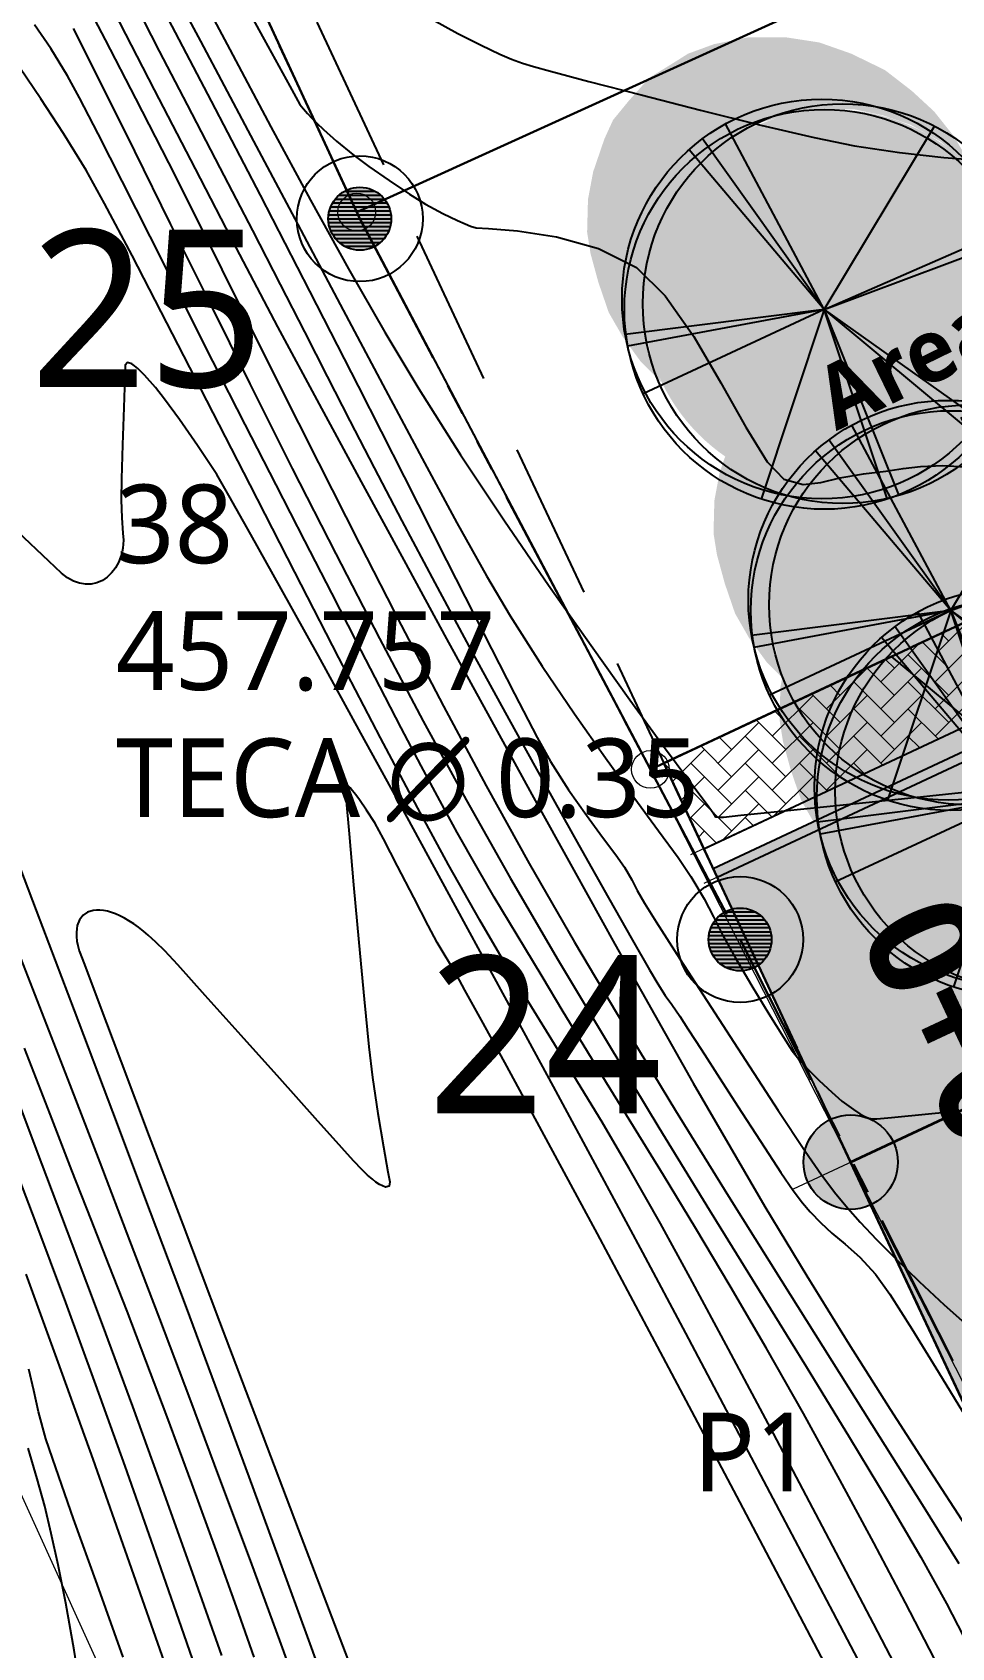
# Model space of a CAD drawing. Header units: millimetres. Extents: x 86 to 591881, y 99 to 1307229.
# Drawn here: x 590574 to 590588.6, y 1307046.49 to 1307072.16 of the extents above; entities that cross this region are included whole.
import ezdxf
from ezdxf.enums import TextEntityAlignment as Align

# ---------------------------------------------------------------- set-up
doc = ezdxf.new("R2010")
doc.units = ezdxf.units.MM
for name, pattern in [('CENTER2', [1.125, 0.75, -0.125, 0.125, -0.125]), ('DASHDOT', [1, 0.5, -0.25, 0, -0.25]), ('DASHED', [0.75, 0.5, -0.25]), ('DASHED2', [0.375, 0.25, -0.125]), ('HIDDEN', [0.375, 0.25, -0.125]), ('PHANTOM', [2.5, 1.25, -0.25, 0.25, -0.25, 0.25, -0.25])]:
    doc.linetypes.add(name, pattern=pattern)
for name, color, linetype in [('0_BLOQUES CARRETERA', 7, 'Continuous'), ('_MOJONES', 1, 'Continuous'), ('_PUNTOS TOPOGRAFICOS', 1, 'Continuous'), ('Areas', 9, 'Continuous'), ('Berberis verde', 74, 'Continuous'), ('C-PROP-LINE', 230, 'Continuous'), ('C-PROP-TEXT', 92, 'Continuous'), ('C-ROAD', 7, 'Continuous'), ('C-ROAD-CORR-BNDY', 1, 'CENTER2'), ('C-ROAD-CORR-PATT', 150, 'Continuous'), ('C-ROAD-MARK', 212, 'Continuous'), ('C-ROAD-SAMP', 150, 'HIDDEN'), ('C-ROAD-STAN-MAJR', 11, 'Continuous'), ('C-TINN-BNDY', 110, 'Continuous'), ('C-TOPO-FEAT', 94, 'Continuous'), ('C-TOPO-MAJR', 9, 'Continuous'), ('C-TOPO-MINR', 8, 'Continuous'), ('C-TOPO-MINR-N', 11, 'Continuous'), ('Perimetro', 7, 'Continuous'), ('Plano', 7, 'Continuous')]:
    doc.layers.add(name, color=color, linetype=linetype)
for name, color, linetype, lineweight in [('_BLOQUES', 9, 'Continuous', 20), ('_BORDILLOS Y CUNETAS', 252, 'Continuous', 20), ('A-GENM', 252, 'Continuous', 9), ('COTAS', 40, 'Continuous', 5), ('CUADROS', 9, 'Continuous', 20)]:
    doc.layers.add(name, color=color, linetype=linetype, lineweight=lineweight)
doc.layers.add('Area', color=52, linetype='Continuous', plot=False)
doc.styles.add('ST - ETIQUETAS', font='', dxfattribs={"height": 2.5})
doc.styles.get("Standard").update_dxf_attribs({"font": 'simplex.shx'})
doc.styles.get('ST - ETIQUETAS').set_extended_font_data('Roboto Thin')

# ---------------------------------------------------------------- blocks, each defined once
blk = doc.blocks.new('*X1')
for p, q in [((69.533, 22.875), (69.967, 22.875)), ((69.555, 22.906), (69.945, 22.906)), ((69.585, 22.938), (69.915, 22.938)), ((69.629, 22.969), (69.871, 22.969)), ((69.5, 22.75), (70, 22.75)), ((69.502, 22.781), (69.998, 22.781)), ((69.502, 22.719), (69.998, 22.719)), ((69.508, 22.812), (69.992, 22.812)), ((69.518, 22.844), (69.982, 22.844)), ((69.508, 22.688), (69.992, 22.688)), ((69.518, 22.656), (69.982, 22.656)), ((69.533, 22.625), (69.967, 22.625)), ((69.555, 22.594), (69.945, 22.594)), ((69.585, 22.562), (69.915, 22.562)), ((69.629, 22.531), (69.871, 22.531))]:
    blk.add_line(p, q)
blk = doc.blocks.new('Drill Hole')
at = {"color": 0, "linetype": 'ByBlock', "lineweight": -2}
for radius in [0.05, 0.025]:
    blk.add_circle((0, 0), radius, dxfattribs=at)
at = {"color": 0, "linetype": 'ByBlock', "lineweight": -2, "xscale": 0.1000000000000227, "yscale": 0.1000000000000227, "zscale": 0.1000000000000227}
blk.add_blockref('*X1', (-6.975, -2.275), dxfattribs=at)
blk = doc.blocks.new('*U51', base_point=(590555.4584, 1307117.894, 460.616))
at = {"layer": '_PUNTOS TOPOGRAFICOS', "color": 2, "linetype": 'ByBlock', "lineweight": -2, "xscale": 20, "yscale": 20, "zscale": 20}
blk.add_blockref('Drill Hole', (590555.4584, 1307117.894, 460.616), dxfattribs=at)
blk = doc.blocks.new('*U132', base_point=(590579.2004, 1307069.199, 458.023))
at = {"layer": '_PUNTOS TOPOGRAFICOS', "color": 2, "linetype": 'ByBlock', "lineweight": -2, "xscale": 20, "yscale": 20, "zscale": 20}
blk.add_blockref('Drill Hole', (590579.2004, 1307069.199, 458.023), dxfattribs=at)
blk = doc.blocks.new('Arbol 1')
at = {"layer": 'Areas'}
h = blk.add_hatch(color=69, dxfattribs=at)
h.set_gradient(color1=(68, 80, 48), color2=(130, 156, 68), tint=1, name='SPHERICAL')
edge = h.paths.add_edge_path()
edge.add_arc((11536.49, 2842.14), 100, 0, 360)
h = blk.add_hatch(color=253, dxfattribs=at)
h.set_gradient(color1=(177, 171, 160), color2=(222, 220, 217), rotation=165, centered=1, tint=1, name='CYLINDER')
h.paths.add_polyline_path([(11462.28, 2774.24), (11480.42, 2758.83), (11495.83, 2750.22), (11510.34, 2745.24), (11525.31, 2742.07), (11543.44, 2742.07), (11557.95, 2744.33), (11574.27, 2748.86), (11587.42, 2756.11), (11601.48, 2766.08), (11611.91, 2776.05), (11620.07, 2787.37), (11629.59, 2804.14), (11635.49, 2825.43), (11636.39, 2845.37), (11633.68, 2867.26), (11626.88, 2885.39), (11637.76, 2874.51), (11647.28, 2861.37), (11654.54, 2848.69), (11659.98, 2832.83), (11664.06, 2817.88), (11665.87, 2806.55), (11665.42, 2789.34), (11662.7, 2774.84), (11656.81, 2757.62), (11652.27, 2747.65), (11644.11, 2737.69), (11633.23, 2725.45), (11621.44, 2718.2), (11612.83, 2712.77), (11599.22, 2707.78), (11581.09, 2704.16), (11561.59, 2704.16), (11543.91, 2706.88), (11527.13, 2712.77), (11509.45, 2721.38), (11495.39, 2732.25), (11483.6, 2743.12), (11473.17, 2756.26), (11463.2, 2773.03)])
blk = doc.blocks.new('Arbol 21')
for p, q in [((0, 0), (-0.276, 1.476)), ((0, 0), (-0.187, 1.495)), ((0, 0), (-0.634, 1.359)), ((0, 0), (1.199, 1.014)), ((0, 0), (1.281, 0.914)), ((0, 0), (1.392, 0.742)), ((0, 0), (-1.423, 0.474)), ((-1.419, -0.472), (0, 0)), ((0, 0), (-1.397, -0.56)), ((0, 0), (-0.918, -1.103)), ((0, 0), (-0.918, -1.29)), ((0, 0), (1.375, -0.828)), ((0, 0), (0.659, -1.506)), ((0, 0), (0.578, -1.54))]:
    blk.add_line(p, q)
for centre in [(0, 0), (0.078, 0.018), (0.043, -0.138)]:
    blk.add_circle(centre, 1.5)
blk = doc.blocks.new('a1')
at = {"layer": 'Area', "xscale": 0.01089513700384753, "yscale": 0.01089513700384753, "zscale": 0.005447568501798505}
blk.add_blockref('Arbol 1', (-170.6985, -9.3677), dxfattribs=at)
at = {"layer": 'Berberis verde', "xscale": 0.7626595902693271, "yscale": 0.7626595902693271, "zscale": 0.005447568501798505, "rotation": 270}
blk.add_blockref('Arbol 21', (-44.9546, 21.6524), dxfattribs=at)
blk = doc.blocks.new('A$Ca183de04')
at = {"layer": 'A-GENM', "xscale": 0.9254573807813, "yscale": 0.9254573807813, "zscale": 0.9254573807813, "rotation": 180}
blk.add_blockref('a1', (-40.3473, 21.097), dxfattribs=at)
blk = doc.blocks.new('*U133', base_point=(590582.811, 1307064.582, 458.164))
at = {"layer": '_PUNTOS TOPOGRAFICOS', "color": 0, "linetype": 'ByBlock', "lineweight": -2, "xscale": 2.999449914575026, "yscale": 2.999449914575026, "zscale": 2.999449914575026}
blk.add_blockref('A$Ca183de04', (590582.811, 1307064.582, 458.164), dxfattribs=at)
at = {"layer": '_PUNTOS TOPOGRAFICOS', "color": 1, "linetype": 'ByBlock', "insert": (590590.688, 1307073.958), "char_height": 1.25, "attachment_point": 7, "style": 'ST - ETIQUETAS'}
blk.add_mtext('37', dxfattribs=at)
at = {"layer": '_PUNTOS TOPOGRAFICOS', "color": 3, "linetype": 'ByBlock', "insert": (590590.688, 1307072.566), "char_height": 1.25, "attachment_point": 4, "style": 'ST - ETIQUETAS'}
blk.add_mtext('458.164', dxfattribs=at)
at = {"layer": '_PUNTOS TOPOGRAFICOS', "color": 251, "linetype": 'ByBlock', "insert": (590590.688, 1307071.173), "char_height": 1.25, "attachment_point": 1, "style": 'ST - ETIQUETAS'}
blk.add_mtext('{\\fRoboto Black|b0|i0|c0|p2;TECA ∅ 0.45}', dxfattribs=at)
blk = doc.blocks.new('*U134', base_point=(590584.819, 1307059.797, 457.757))
at = {"layer": '_PUNTOS TOPOGRAFICOS', "color": 0, "linetype": 'ByBlock', "lineweight": -2, "xscale": 2.999449914575026, "yscale": 2.999449914575026, "zscale": 2.999449914575026}
blk.add_blockref('A$Ca183de04', (590584.819, 1307059.797, 457.757), dxfattribs=at)
at = {"layer": '_PUNTOS TOPOGRAFICOS', "color": 1, "linetype": 'ByBlock', "insert": (590575.327, 1307063.707, 457.757), "char_height": 1.25, "attachment_point": 7, "style": 'ST - ETIQUETAS'}
blk.add_mtext('38', dxfattribs=at)
at = {"layer": '_PUNTOS TOPOGRAFICOS', "color": 3, "linetype": 'ByBlock', "insert": (590575.327, 1307062.323, 457.757), "char_height": 1.25, "attachment_point": 4, "style": 'ST - ETIQUETAS'}
blk.add_mtext('457.757', dxfattribs=at)
at = {"layer": '_PUNTOS TOPOGRAFICOS', "color": 251, "linetype": 'ByBlock', "insert": (590575.327, 1307060.94, 457.757), "char_height": 1.25, "attachment_point": 1, "style": 'ST - ETIQUETAS'}
blk.add_mtext('{\\fRoboto Black|b0|i0|c0|p2;TECA ∅ 0.35}', dxfattribs=at)
blk = doc.blocks.new('*U135', base_point=(590585.2422, 1307057.746, 457.545))
at = {"layer": '_PUNTOS TOPOGRAFICOS', "color": 2, "linetype": 'ByBlock', "lineweight": -2, "xscale": 20, "yscale": 20, "zscale": 20}
blk.add_blockref('Drill Hole', (590585.2422, 1307057.746, 457.545), dxfattribs=at)
blk = doc.blocks.new('*U136', base_point=(590585.868, 1307056.83, 457.608))
at = {"layer": '_PUNTOS TOPOGRAFICOS', "color": 0, "linetype": 'ByBlock', "lineweight": -2, "xscale": 2.999449914575026, "yscale": 2.999449914575026, "zscale": 2.999449914575026}
blk.add_blockref('A$Ca183de04', (590585.868, 1307056.83, 457.608), dxfattribs=at)
at = {"layer": '_PUNTOS TOPOGRAFICOS', "color": 1, "linetype": 'ByBlock', "insert": (590594.604, 1307060.9, 457.608), "char_height": 1.25, "attachment_point": 7, "style": 'ST - ETIQUETAS'}
blk.add_mtext('40', dxfattribs=at)
at = {"layer": '_PUNTOS TOPOGRAFICOS', "color": 3, "linetype": 'ByBlock', "insert": (590594.604, 1307059.508, 457.608), "char_height": 1.25, "attachment_point": 4, "style": 'ST - ETIQUETAS'}
blk.add_mtext('457.608', dxfattribs=at)
at = {"layer": '_PUNTOS TOPOGRAFICOS', "color": 251, "linetype": 'ByBlock', "insert": (590594.604, 1307058.115, 457.608), "char_height": 1.25, "attachment_point": 1, "style": 'ST - ETIQUETAS'}
blk.add_mtext('{\\fRoboto Black|b0|i0|c0|p2;TECA ∅ 0.50}', dxfattribs=at)
blk = doc.blocks.new('POINT INTERS')
at = {"layer": '0_BLOQUES CARRETERA', "linetype": 'DASHDOT', "lineweight": 5}
h = blk.add_hatch(color=244, dxfattribs=at)
h.dxf.hatch_style = 1
h.set_gradient(color1=(153, 27, 30), color2=(248, 153, 30), name='INVSPHERICAL')
h.paths.add_polyline_path([(0.57, 0, 1), (-0.57, 0, 1)])
blk.add_circle((0, 0), 0.574, dxfattribs=at)
blk = doc.blocks.new('MARCA ESTACION')
h = blk.add_hatch(color=7)
h.dxf.hatch_style = 1
h.paths.add_polyline_path([(-3, 0), (0, 0), (0, 3, 0.414214)])
h.paths.add_polyline_path([(3, 0), (0, 0), (0, -3, 0.414214)])
at = {"true_color": 0xffffff}
h = blk.add_hatch(color=7, dxfattribs=at)
h.dxf.hatch_style = 1
h.paths.add_polyline_path([(0, 3), (0, 0), (3, 0, 0.414214)])
h.paths.add_polyline_path([(0, 0), (-3, 0, 0.414214), (0, -3)])
at = {"color": 7, "lineweight": 20}
for points in [[(0, 4), (0, -4)], [(-4, 0), (4, 0)]]:
    blk.add_lwpolyline(points, dxfattribs=at)
at = {"color": 7}
blk.add_circle((0, 0), 3, dxfattribs=at)

msp = doc.modelspace()

# ---------------------------------------------------------------- hatches: boundary and pattern name
at = {"layer": '_MOJONES'}
h = msp.add_hatch(color=5, dxfattribs=at)
h.dxf.hatch_style = 1
edge = h.paths.add_edge_path()
edge.add_arc((590579.2, 1307069.198), 0.5, 113.6944, 180)
edge.add_arc((590579.2, 1307069.198), 0.5, 180, 293.6944)
edge.add_line((590579.401, 1307068.741), (590579.25, 1307069.092))
edge.add_line((590579.25, 1307069.092), (590579, 1307069.656))
edge = h.paths.add_edge_path()
edge.add_line((590579, 1307069.656), (590579.25, 1307069.092))
edge.add_line((590579.25, 1307069.092), (590579.671, 1307069.367))
edge.add_arc((590579.2, 1307069.198), 0.5, 19.6524, 113.6944)
edge = h.paths.add_edge_path()
edge.add_arc((590579.2, 1307069.198), 0.5, 0, 19.6524)
edge.add_line((590579.671, 1307069.367), (590579.25, 1307069.092))
edge.add_line((590579.25, 1307069.092), (590579.401, 1307068.741))
edge.add_arc((590579.2, 1307069.198), 0.5, 293.6944, 360)
h = msp.add_hatch(color=5, dxfattribs=at)
h.dxf.hatch_style = 1
h.paths.add_polyline_path([(590585.041, 1307058.204, 0.297664), (590584.742, 1307057.746, 0.541231), (590585.443, 1307057.288), (590585.242, 1307057.746)])
h.paths.add_polyline_path([(590585.041, 1307058.204), (590585.242, 1307057.746), (590585.713, 1307057.914, 0.43503)])
h.paths.add_polyline_path([(590585.742, 1307057.746, 0.085961), (590585.713, 1307057.914), (590585.242, 1307057.746), (590585.443, 1307057.288, 0.297664)])
at = {"layer": 'C-ROAD-CORR-PATT', "linetype": 'Continuous', "lineweight": 5}
h = msp.add_hatch(dxfattribs=at)
h.set_pattern_fill('AR-HBONE', color=30, scale=0.003, style=0)
h.set_pattern_definition([(45, (590584.0289, 1307060.54742), (0, 0.431052), [0.9144, -0.3048]), (135, (590584.24443, 1307060.76295), (4e-17, 0.431052), [0.9144, -0.3048])])
h.paths.add_polyline_path([(590584.029, 1307060.547), (590592.504, 1307064.516), (590593.14, 1307063.158), (590584.665, 1307059.189), (590584.029, 1307060.547)], flags=0)
for color, points in [(3, [(590584.813, 1307058.872), (590593.289, 1307062.841), (590593.352, 1307062.705), (590584.877, 1307058.736), (590584.813, 1307058.872)]), (251, [(590586.998, 1307054.208), (590595.473, 1307058.177), (590597.594, 1307053.649), (590589.118, 1307049.68), (590586.998, 1307054.208)])]:
    msp.add_hatch(color=color, dxfattribs=at).paths.add_polyline_path(points, flags=0)
at = {"layer": 'C-ROAD-CORR-PATT', "linetype": 'Continuous', "lineweight": 5, "true_color": 0x898989}
msp.add_hatch(color=252, dxfattribs=at).paths.add_polyline_path([(590584.877, 1307058.736), (590593.352, 1307062.705), (590595.473, 1307058.177), (590586.998, 1307054.208), (590584.877, 1307058.736)], flags=0)

# ---------------------------------------------------------------- linework, layer by layer
at = {"layer": '_BLOQUES', "flags": 128}
msp.add_lwpolyline([(590580.322, 1307126.141), (590578.068, 1307124.575), (590576.3, 1307122.432), (590575.277, 1307120.185), (590574.834, 1307116.679), (590575.345, 1307114.003), (590575.993, 1307112.5), (590577.594, 1307110.286), (590579.596, 1307108.658), (590581.741, 1307106.935), (590584.116, 1307104.316), (590585.373, 1307102.445), (590588.882, 1307095.492), (590602.023, 1307068.974), (590583.817, 1307060.448), (590579.151, 1307069.305), (590572.463, 1307083.744), (590568.284, 1307091.697), (590566.251, 1307095.473), (590558.142, 1307111.778), (590555.458, 1307117.894), (590569.914, 1307123.056), (590580.322, 1307126.141)], dxfattribs=at)
at = {"layer": '_BORDILLOS Y CUNETAS'}
for points in [[(590815.993, 1307167.507), (590797.77, 1307159.234, -0.342812), (590795.383, 1307159.804), (590776.087, 1307183.865, 0.323125), (590773.831, 1307184.489), (590631.717, 1307131.763, -0.12069), (590622.263, 1307130.671, 1.648828), (590626.273, 1307119.862, -0.12069), (590634.152, 1307125.2), (590680.336, 1307142.335, -0.375886), (590682.798, 1307141.397), (590689.901, 1307128.012), (590697.079, 1307114.127, -0.425725), (590696.15, 1307111.398), (590613.972, 1307072.914, -0.407745), (590611.332, 1307073.837), (590595.318, 1307106.151, -0.134862), (590593.296, 1307116.552, 1.75756), (590580.202, 1307110.063, -0.134862), (590587.254, 1307102.154), (590603.14, 1307070.098, -0.420712), (590602.197, 1307067.399), (590584.453, 1307059.09)], [(590599.142, 1307079.293), (590603.588, 1307070.32, -0.420712), (590602.409, 1307066.946), (590584.665, 1307058.637)]]:
    msp.add_lwpolyline(points, format="xyb", dxfattribs=at)
at = {"layer": 'C-PROP-LINE', "color": 242, "linetype": 'PHANTOM', "lineweight": 30, "ltscale": 2}
msp.add_polyline3d([(590770.61, 1307195.56, 0), (590758.844, 1307190.632, 0), (590723.27, 1307176.59, 0), (590706.232, 1307169.71, 0), (590701.633, 1307167.294, 0), (590694.689, 1307164.346, 0), (590675.329, 1307157.469, 0), (590657.48, 1307151.491, 0), (590649.902, 1307149.162, 0), (590644.427, 1307147.302, 0), (590626.458, 1307141.007, 0), (590607.647, 1307135.099, 0), (590589.284, 1307128.797, 0), (590569.914, 1307123.056, 0), (590555.458, 1307117.894, 0), (590558.142, 1307111.778, 0), (590566.251, 1307095.473, 0), (590568.284, 1307091.697, 0), (590572.463, 1307083.744, 0), (590579.2, 1307069.199, 0), (590585.242, 1307057.746, 0), (590599.683, 1307029.141, 0), (590607.385, 1307013.689, 0)], dxfattribs=at)
at = {"layer": 'C-PROP-LINE', "color": 4, "linetype": 'Continuous', "lineweight": 25}
for points in [[(590593.326, 1307086.524, 0), (590574.961, 1307078.352, 0), (590579.151, 1307069.305, 0), (590597.683, 1307077.733, 0), (590593.326, 1307086.524, 0)], [(590597.683, 1307077.733, 0), (590602.023, 1307068.974, 0), (590583.817, 1307060.448, 0), (590579.151, 1307069.305, 0), (590574.961, 1307078.352, 0)], [(590597.683, 1307077.733, 0), (590579.151, 1307069.305, 0), (590579.2, 1307069.199, 0), (590583.817, 1307060.448, 0), (590602.023, 1307068.974, 0), (590597.683, 1307077.733, 0)]]:
    msp.add_polyline3d(points, dxfattribs=at)
at = {"layer": 'C-ROAD', "color": 2, "linetype": 'HIDDEN', "lineweight": 35, "ltscale": 15, "flags": 128}
msp.add_lwpolyline([(590586.998, 1307054.208), (590821.743, 1307164.14)], dxfattribs=at)
at = {"layer": 'C-ROAD-CORR-BNDY', "color": 166, "linetype": 'DASHED', "lineweight": 30, "ltscale": 4}
msp.add_lwpolyline([(590589.966, 1307047.869), (590598.442, 1307051.838), (590592.504, 1307064.516), (590584.029, 1307060.547)], close=True, dxfattribs=at)
at = {"layer": 'C-ROAD-SAMP', "color": 1, "linetype": 'DASHED2', "lineweight": 25, "ltscale": 10}
msp.add_lwpolyline([(590578.516, 1307072.32), (590586.998, 1307054.208), (590595.48, 1307036.096)], dxfattribs=at)
at = {"layer": 'C-TINN-BNDY', "color": 110, "linetype": 'Continuous', "lineweight": -3}
msp.add_polyline3d([(590589.118, 1307049.68, 457.247), (590586.998, 1307054.208, 457.347), (590584.877, 1307058.736, 457.247), (590584.877, 1307058.736, 457.697), (590584.813, 1307058.872, 457.697), (590584.665, 1307059.189, 457.8), (590584.029, 1307060.547, 457.83), (590584.029, 1307060.547, 458.03), (590592.504, 1307064.516, 458.428)], dxfattribs=at)
at = {"layer": 'C-TOPO-FEAT', "color": 94, "linetype": 'Continuous', "lineweight": -3, "flags": 128}
for points in [[(590584.029, 1307060.547), (590592.504, 1307064.516)], [(590584.665, 1307059.189), (590593.14, 1307063.158)], [(590584.813, 1307058.872), (590593.289, 1307062.841)], [(590584.877, 1307058.736), (590593.352, 1307062.705)], [(590586.998, 1307054.208), (590595.473, 1307058.177)]]:
    msp.add_lwpolyline(points, dxfattribs=at)
at = {"layer": 'C-TOPO-MAJR', "color": 40, "linetype": 'Continuous', "lineweight": -3}
for points, elevation in [([(590575.915, 1307073.421), (590576.667, 1307072.021), (590577.423, 1307070.602), (590578.167, 1307069.196), (590578.886, 1307067.838), (590579.565, 1307066.558), (590580.189, 1307065.391), (590580.744, 1307064.368), (590581.215, 1307063.522), (590581.588, 1307062.887), (590582.098, 1307062.087), (590582.61, 1307061.33), (590583.103, 1307060.631), (590583.556, 1307060.008), (590583.947, 1307059.475), (590584.256, 1307059.048), (590584.461, 1307058.745), (590584.669, 1307058.39), (590584.818, 1307058.106), (590584.963, 1307057.82), (590585.162, 1307057.46), (590585.426, 1307057.012), (590585.698, 1307056.563), (590585.929, 1307056.193), (590586.069, 1307055.979), (590586.194, 1307055.818), (590586.332, 1307055.668), (590586.498, 1307055.505), (590586.697, 1307055.32), (590586.859, 1307055.179), (590587.043, 1307055.042), (590587.144, 1307054.975), (590587.222, 1307054.932), (590587.289, 1307054.905), (590587.342, 1307054.894), (590587.416, 1307054.896), (590587.646, 1307054.919), (590588.236, 1307054.977), (590589.047, 1307055.056)], 457.5), ([(590574.631, 1307073.047), (590575.157, 1307072.042), (590575.639, 1307071.111), (590576.16, 1307070.085), (590576.715, 1307068.978), (590577.3, 1307067.806), (590577.911, 1307066.581), (590578.544, 1307065.32), (590579.194, 1307064.035), (590579.858, 1307062.742), (590580.531, 1307061.455), (590581.21, 1307060.188), (590581.89, 1307058.956), (590582.609, 1307057.703), (590583.392, 1307056.384), (590584.216, 1307055.029), (590585.057, 1307053.669), (590585.892, 1307052.332), (590586.699, 1307051.05), (590587.453, 1307049.853), (590588.133, 1307048.77), (590588.714, 1307047.832)], 456.5), ([(590577.109, 1307073.092), (590577.681, 1307072.048), (590578.089, 1307071.306), (590578.249, 1307071.016), (590578.307, 1307070.943), (590578.368, 1307070.873), (590578.437, 1307070.799), (590578.516, 1307070.718), (590578.625, 1307070.616), (590578.832, 1307070.429), (590579.091, 1307070.217), (590579.346, 1307070.028), (590579.667, 1307069.804), (590579.989, 1307069.589), (590580.245, 1307069.428), (590580.518, 1307069.281), (590580.752, 1307069.169), (590580.874, 1307069.115), (590580.961, 1307069.083), (590581.048, 1307069.055), (590581.244, 1307069.044), (590581.706, 1307069.006), (590582.324, 1307068.91), (590582.991, 1307068.727), (590583.597, 1307068.426), (590584.052, 1307067.976), (590584.505, 1307067.325), (590584.938, 1307066.589), (590585.333, 1307065.888), (590585.672, 1307065.338), (590585.936, 1307065.058), (590586.241, 1307064.976), (590586.523, 1307065.005), (590586.828, 1307065.083), (590587.2, 1307065.146), (590587.555, 1307065.187), (590587.831, 1307065.229), (590588.107, 1307065.262), (590588.462, 1307065.275), (590588.902, 1307065.253)], 458), ([(590575.625, 1307072.616), (590576.015, 1307071.862), (590576.457, 1307071.009), (590576.978, 1307070.009), (590577.498, 1307069.01), (590577.937, 1307068.156), (590578.322, 1307067.399), (590578.68, 1307066.693), (590579.039, 1307065.988), (590579.426, 1307065.239), (590579.868, 1307064.396), (590580.391, 1307063.413), (590580.977, 1307062.33), (590581.569, 1307061.247), (590582.146, 1307060.205), (590582.681, 1307059.244), (590583.151, 1307058.407), (590583.533, 1307057.733), (590583.801, 1307057.264), (590583.932, 1307057.04), (590584.053, 1307056.855), (590584.156, 1307056.712), (590584.282, 1307056.529), (590584.413, 1307056.328), (590584.531, 1307056.143), (590584.679, 1307055.913), (590584.876, 1307055.607), (590585.199, 1307055.105), (590585.565, 1307054.54), (590585.888, 1307054.046), (590586.086, 1307053.756), (590586.233, 1307053.564), (590586.357, 1307053.418), (590586.522, 1307053.242), (590586.699, 1307053.081), (590586.911, 1307052.906), (590587.146, 1307052.697), (590587.395, 1307052.43), (590587.62, 1307052.109), (590587.971, 1307051.557), (590588.395, 1307050.871), (590588.835, 1307050.151)], 457), ([(590588.322, 1307046.326), (590587.867, 1307047.208), (590587.367, 1307048.157), (590586.827, 1307049.162), (590586.247, 1307050.214), (590585.657, 1307051.257), (590585.085, 1307052.239), (590584.538, 1307053.156), (590584.024, 1307054.003), (590583.549, 1307054.776), (590583.121, 1307055.469), (590582.747, 1307056.078), (590582.433, 1307056.597), (590582.097, 1307057.158), (590581.821, 1307057.612), (590581.577, 1307058.014), (590581.336, 1307058.418), (590581.069, 1307058.878), (590580.749, 1307059.447), (590580.472, 1307059.952), (590580.176, 1307060.506), (590579.858, 1307061.11), (590579.517, 1307061.767), (590579.149, 1307062.48), (590578.754, 1307063.249), (590578.328, 1307064.078), (590577.87, 1307064.968), (590577.378, 1307065.928), (590576.867, 1307066.936), (590576.358, 1307067.947), (590575.871, 1307068.916), (590575.426, 1307069.798), (590575.045, 1307070.548), (590574.749, 1307071.12), (590574.558, 1307071.469), (590574.289, 1307071.901), (590574.032, 1307072.282)], 456), ([(590587.508, 1307045.553), (590586.718, 1307047.06), (590585.916, 1307048.584), (590585.128, 1307050.077), (590584.379, 1307051.49), (590583.695, 1307052.774), (590583.015, 1307054.043), (590582.277, 1307055.411), (590581.504, 1307056.837), (590580.72, 1307058.277), (590579.95, 1307059.688), (590579.216, 1307061.027), (590578.542, 1307062.251), (590577.953, 1307063.316), (590577.471, 1307064.18), (590577.122, 1307064.8), (590576.928, 1307065.132), (590576.624, 1307065.597), (590576.334, 1307066.01), (590576.097, 1307066.33), (590575.952, 1307066.516), (590575.777, 1307066.714), (590575.676, 1307066.817), (590575.623, 1307066.86), (590575.577, 1307066.894), (590575.508, 1307066.914), (590575.474, 1307066.873), (590575.466, 1307066.677), (590575.449, 1307066.2), (590575.43, 1307065.608), (590575.414, 1307065.064), (590575.409, 1307064.732), (590575.42, 1307064.444), (590575.437, 1307064.204), (590575.446, 1307064.091), (590575.441, 1307064.028), (590575.435, 1307063.966), (590575.423, 1307063.907), (590575.409, 1307063.85), (590575.39, 1307063.797), (590575.37, 1307063.745), (590575.346, 1307063.698), (590575.32, 1307063.652), (590575.289, 1307063.611), (590575.258, 1307063.571), (590575.188, 1307063.504), (590575.11, 1307063.452), (590575.025, 1307063.415), (590574.935, 1307063.394), (590574.842, 1307063.391), (590574.747, 1307063.406), (590574.699, 1307063.422), (590574.651, 1307063.44), (590574.603, 1307063.466), (590574.555, 1307063.494), (590574.509, 1307063.53), (590574.461, 1307063.569), (590574.259, 1307063.759), (590573.765, 1307064.225)], 455.5), ([(590573.489, 1307059.715), (590574.06, 1307058.206), (590574.661, 1307056.619), (590575.271, 1307055.005), (590575.871, 1307053.414), (590576.439, 1307051.899), (590576.957, 1307050.511), (590577.439, 1307049.206), (590577.914, 1307047.906), (590578.385, 1307046.612), (590578.852, 1307045.323)], 455.5), ([(590573.869, 1307056.021), (590574.275, 1307054.968), (590574.622, 1307054.078), (590574.929, 1307053.296), (590575.214, 1307052.568), (590575.497, 1307051.838), (590575.797, 1307051.054), (590576.133, 1307050.16), (590576.525, 1307049.102), (590576.913, 1307048.042), (590577.236, 1307047.14), (590577.517, 1307046.344)], 456), ([(590576.806, 1307045.555), (590576.368, 1307046.821), (590575.925, 1307048.095), (590575.472, 1307049.377), (590575.008, 1307050.67), (590574.529, 1307051.976), (590574.042, 1307053.279), (590573.556, 1307054.565)], 456.5), ([(590575.442, 1307046.34), (590575.027, 1307047.501), (590574.654, 1307048.543), (590574.369, 1307049.352), (590574.214, 1307049.814), (590574.097, 1307050.242), (590574.021, 1307050.58), (590573.944, 1307050.917)], 457)]:
    msp.add_lwpolyline(points, dxfattribs=dict(at, elevation=elevation))
at = {"layer": 'C-TOPO-MINR', "color": 44, "linetype": 'Continuous', "lineweight": -3}
for points, elevation in [([(590576.464, 1307073.152), (590577.135, 1307071.885), (590577.787, 1307070.661), (590578.418, 1307069.494), (590579.022, 1307068.4), (590579.596, 1307067.394), (590580.136, 1307066.494), (590580.8, 1307065.449), (590581.498, 1307064.398), (590582.199, 1307063.375), (590582.873, 1307062.415), (590583.492, 1307061.552), (590584.025, 1307060.82), (590584.443, 1307060.255), (590584.716, 1307059.889), (590584.815, 1307059.759), (590584.85, 1307059.693), (590584.908, 1307059.691), (590584.979, 1307059.692), (590585.251, 1307059.72), (590585.939, 1307059.79), (590586.878, 1307059.887), (590587.905, 1307059.993), (590588.855, 1307060.091)], 457.75), ([(590575.293, 1307072.492), (590575.935, 1307071.245), (590576.583, 1307069.989), (590577.237, 1307068.731), (590577.895, 1307067.482), (590578.556, 1307066.25), (590579.223, 1307065.02), (590579.899, 1307063.775), (590580.579, 1307062.525), (590581.259, 1307061.281), (590581.934, 1307060.051), (590582.6, 1307058.845), (590583.252, 1307057.672), (590583.886, 1307056.542), (590584.498, 1307055.465), (590585.083, 1307054.449), (590585.637, 1307053.505), (590586.301, 1307052.402), (590586.971, 1307051.322), (590587.627, 1307050.285), (590588.252, 1307049.313), (590588.828, 1307048.426)], 456.75), ([(590576.095, 1307072.483), (590576.841, 1307071.068), (590577.618, 1307069.574), (590578.402, 1307068.048), (590579.172, 1307066.539), (590579.905, 1307065.096), (590580.578, 1307063.768), (590581.17, 1307062.603), (590581.657, 1307061.65), (590582.016, 1307060.958), (590582.227, 1307060.575), (590582.515, 1307060.126), (590582.799, 1307059.719), (590583.058, 1307059.37), (590583.266, 1307059.09), (590583.403, 1307058.895), (590583.521, 1307058.692), (590583.606, 1307058.526), (590583.722, 1307058.321), (590583.906, 1307058.029), (590584.283, 1307057.441), (590584.78, 1307056.67), (590585.325, 1307055.828), (590585.848, 1307055.029), (590586.275, 1307054.384), (590586.535, 1307054.007), (590586.764, 1307053.705), (590586.951, 1307053.476), (590587.148, 1307053.255), (590587.408, 1307052.979), (590587.71, 1307052.675), (590588.086, 1307052.314), (590588.486, 1307051.943), (590588.859, 1307051.608)], 457.25), ([(590574.648, 1307072.221), (590575.102, 1307071.314), (590575.62, 1307070.271), (590576.19, 1307069.117), (590576.805, 1307067.876), (590577.454, 1307066.573), (590578.128, 1307065.23), (590578.818, 1307063.874), (590579.515, 1307062.528), (590580.208, 1307061.217), (590580.889, 1307059.964), (590581.593, 1307058.716), (590582.351, 1307057.417), (590583.143, 1307056.091), (590583.952, 1307054.759), (590584.758, 1307053.445), (590585.544, 1307052.171), (590586.291, 1307050.96), (590586.98, 1307049.834), (590587.593, 1307048.817), (590588.112, 1307047.93), (590588.518, 1307047.197), (590588.973, 1307046.322)], 456.25), ([(590580.354, 1307072.363), (590580.756, 1307072.141), (590581.128, 1307071.955), (590581.427, 1307071.816), (590581.612, 1307071.736), (590581.784, 1307071.669), (590581.961, 1307071.616), (590582.232, 1307071.542), (590582.838, 1307071.381), (590583.669, 1307071.165), (590584.615, 1307070.923), (590585.569, 1307070.687), (590586.419, 1307070.488), (590587.058, 1307070.357), (590587.775, 1307070.251), (590588.48, 1307070.174), (590589.091, 1307070.122)], 458.25), ([(590588.16, 1307045.34), (590587.359, 1307046.877), (590586.55, 1307048.418), (590585.771, 1307049.894), (590585.058, 1307051.234), (590584.447, 1307052.37), (590583.977, 1307053.231), (590583.481, 1307054.108), (590583.05, 1307054.844), (590582.661, 1307055.486), (590582.293, 1307056.081), (590581.926, 1307056.676), (590581.537, 1307057.317), (590581.105, 1307058.053), (590580.609, 1307058.93), (590580.12, 1307059.831), (590579.53, 1307060.95), (590578.869, 1307062.223), (590578.169, 1307063.584), (590577.46, 1307064.968), (590576.772, 1307066.311), (590576.137, 1307067.547), (590575.584, 1307068.613), (590575.145, 1307069.443), (590574.851, 1307069.971), (590574.491, 1307070.554), (590574.134, 1307071.103), (590573.798, 1307071.596)], 455.75), ([(590586.865, 1307045.716), (590586.031, 1307047.301), (590585.236, 1307048.81), (590584.521, 1307050.163), (590583.93, 1307051.281), (590583.503, 1307052.084), (590582.976, 1307053.069), (590582.449, 1307054.047), (590581.949, 1307054.97), (590581.502, 1307055.791), (590581.134, 1307056.465), (590580.871, 1307056.943), (590580.739, 1307057.18), (590580.629, 1307057.366), (590580.538, 1307057.512), (590580.429, 1307057.699), (590580.287, 1307057.967), (590580.058, 1307058.412), (590579.8, 1307058.912), (590579.574, 1307059.348), (590579.437, 1307059.602), (590579.309, 1307059.802), (590579.196, 1307059.964), (590579.138, 1307060.044), (590579.086, 1307060.108), (590579.045, 1307060.157), (590579.008, 1307060.194), (590578.959, 1307060.223), (590578.978, 1307060.002), (590579.029, 1307059.425), (590579.102, 1307058.616), (590579.187, 1307057.7), (590579.271, 1307056.8), (590579.346, 1307056.043), (590579.401, 1307055.552), (590579.484, 1307054.983), (590579.574, 1307054.451), (590579.646, 1307054.055), (590579.675, 1307053.897), (590579.665, 1307053.824), (590579.609, 1307053.812), (590579.563, 1307053.831), (590579.515, 1307053.853), (590579.457, 1307053.891), (590579.4, 1307053.937), (590579.324, 1307054), (590579.237, 1307054.087), (590579.101, 1307054.229), (590578.913, 1307054.438), (590578.491, 1307054.909), (590577.927, 1307055.539), (590577.314, 1307056.223), (590576.744, 1307056.858), (590576.309, 1307057.341), (590576.103, 1307057.566), (590575.961, 1307057.704), (590575.839, 1307057.815), (590575.766, 1307057.878), (590575.686, 1307057.94), (590575.61, 1307057.994), (590575.533, 1307058.043), (590575.461, 1307058.086), (590575.389, 1307058.121), (590575.32, 1307058.152), (590575.253, 1307058.175), (590575.19, 1307058.195), (590575.129, 1307058.205), (590575.071, 1307058.213), (590575.018, 1307058.212), (590574.966, 1307058.209), (590574.876, 1307058.182), (590574.803, 1307058.132), (590574.748, 1307058.061), (590574.712, 1307057.968), (590574.704, 1307057.913), (590574.698, 1307057.855), (590574.701, 1307057.791), (590574.707, 1307057.721), (590574.722, 1307057.648), (590574.741, 1307057.568), (590574.824, 1307057.347), (590575.052, 1307056.742), (590575.404, 1307055.812), (590575.856, 1307054.616), (590576.386, 1307053.216), (590576.972, 1307051.669), (590577.592, 1307050.037), (590578.222, 1307048.378), (590578.84, 1307046.752), (590579.424, 1307045.219)], 455.25), ([(590573.632, 1307057.916), (590574.114, 1307056.675), (590574.592, 1307055.439), (590575.068, 1307054.203), (590575.542, 1307052.964), (590576.017, 1307051.717), (590576.493, 1307050.456), (590576.973, 1307049.178), (590577.458, 1307047.879), (590577.948, 1307046.548), (590578.439, 1307045.188)], 455.75), ([(590577.008, 1307046.369), (590576.544, 1307047.689), (590576.073, 1307049.009), (590575.593, 1307050.326), (590575.11, 1307051.628), (590574.632, 1307052.909), (590574.156, 1307054.173), (590573.68, 1307055.424)], 456.25), ([(590576.127, 1307046.175), (590575.542, 1307047.848), (590574.962, 1307049.486), (590574.408, 1307051.032), (590573.898, 1307052.429)], 456.75), ([(590574.284, 1307041.295), (590574.305, 1307041.346), (590574.356, 1307041.469), (590574.452, 1307041.699), (590574.601, 1307042.055), (590574.788, 1307042.503), (590574.936, 1307042.86), (590575.001, 1307043.021), (590575.026, 1307043.115), (590575.044, 1307043.21), (590575.055, 1307043.33), (590575.058, 1307043.493), (590575.036, 1307043.71), (590574.979, 1307044.197), (590574.894, 1307044.871), (590574.787, 1307045.652), (590574.663, 1307046.455), (590574.529, 1307047.199), (590574.406, 1307047.81), (590574.299, 1307048.306), (590574.194, 1307048.743), (590574.077, 1307049.177), (590573.932, 1307049.664)], 457.25)]:
    msp.add_lwpolyline(points, dxfattribs=dict(at, elevation=elevation))
at = {"layer": 'C-TOPO-MINR-N', "color": 11, "linetype": 'Continuous', "lineweight": -3, "elevation": 458}
msp.add_lwpolyline([(590588.922, 1307061.183), (590588.236, 1307061.753), (590587.647, 1307062.242), (590586.436, 1307061.675), (590584.029, 1307060.547)], dxfattribs=at)
at = {"layer": 'COTAS', "flags": 128}
msp.add_lwpolyline([(590583.817, 1307060.448), (590590.178, 1307047.968)], dxfattribs=at)
at = {"layer": 'COTAS'}
for centre in [(590579.151, 1307069.305), (590583.817, 1307060.448)]:
    msp.add_circle(centre, 0.3, dxfattribs=at)
at = {"layer": 'Plano', "lineweight": 13}
msp.add_lwpolyline([(590513.009, 1307166.967), (590545.282, 1307113.428), (590548.073, 1307107.068), (590556.38, 1307090.363), (590558.472, 1307086.477), (590562.496, 1307078.821), (590569.993, 1307057.348), (590576.009, 1307044.106), (590577.555, 1307029.058), (590553.385, 1307009.627)], dxfattribs=at)

# ---------------------------------------------------------------- block references
at = {"layer": '_MOJONES'}
for p in [(590579.2, 1307069.199, 458.023), (590585.242, 1307057.746, 457.545)]:
    msp.add_blockref('*U51', p, dxfattribs=at)
at = {"layer": '_PUNTOS TOPOGRAFICOS'}
for name, p in [('*U133', (590582.811, 1307064.582, 458.164)), ('*U132', (590579.2, 1307069.199, 458.023)), ('*U134', (590584.819, 1307059.797, 457.757)), ('*U136', (590585.868, 1307056.83, 457.608)), ('*U135', (590585.242, 1307057.746, 457.545))]:
    msp.add_blockref(name, p, dxfattribs=at)
at = {"layer": 'C-ROAD-MARK', "color": 18, "linetype": 'Continuous', "lineweight": 9, "xscale": 0.02615086839485391, "yscale": 0.02615086839485391, "zscale": 0.02615086839485391}
msp.add_blockref('POINT INTERS', (590586.998, 1307054.208), dxfattribs=at)
at = {"layer": 'C-ROAD-STAN-MAJR', "color": 11, "linetype": 'Continuous', "lineweight": -3, "xscale": 0.25, "yscale": 0.25, "zscale": 0.25, "rotation": 25.09380764794674}
msp.add_blockref('MARCA ESTACION', (590586.998, 1307054.208), dxfattribs=at)

# ---------------------------------------------------------------- texts
at = {"layer": 'C-PROP-TEXT', "color": 92, "linetype": 'Continuous', "lineweight": -3, "insert": (590590.754, 1307068.878), "char_height": 1, "attachment_point": 2, "rotation": 26, "style": 'ST - ETIQUETAS'}
msp.add_mtext('{\\fRoboto Thin|b1|i0|c0|p2;\\C18;\\c0;Area:\\C0; \\fRoboto Thin|b0|i0|c0|p2;\\C178;\\c4980736;200.00 m²\\PBloque - H}', dxfattribs=at)
at = {"layer": 'C-ROAD-STAN-MAJR', "color": 7, "linetype": 'Continuous', "lineweight": -3, "insert": (590589.262, 1307055.268), "char_height": 1.75, "attachment_point": 5, "rotation": 295.0938}
msp.add_mtext('{\\fRoboto Black|b1|i0|c0|p2;\\C18;\\c0;0+000}', dxfattribs=at)
at = {"layer": 'CUADROS', "style": 'ST - ETIQUETAS'}
msp.add_text('P1', height=1.25, dxfattribs=at).set_placement((590585.453, 1307049.601), align=Align.MIDDLE_CENTER)
at = {"layer": 'Perimetro', "color": 3, "style": 'ST - ETIQUETAS'}
for s, p in [('25', (590573.962, 1307066.524)), ('24', (590580.278, 1307054.986))]:
    msp.add_text(s, height=2.5, dxfattribs=at).set_placement(p)

doc.saveas('drawing.dxf')
